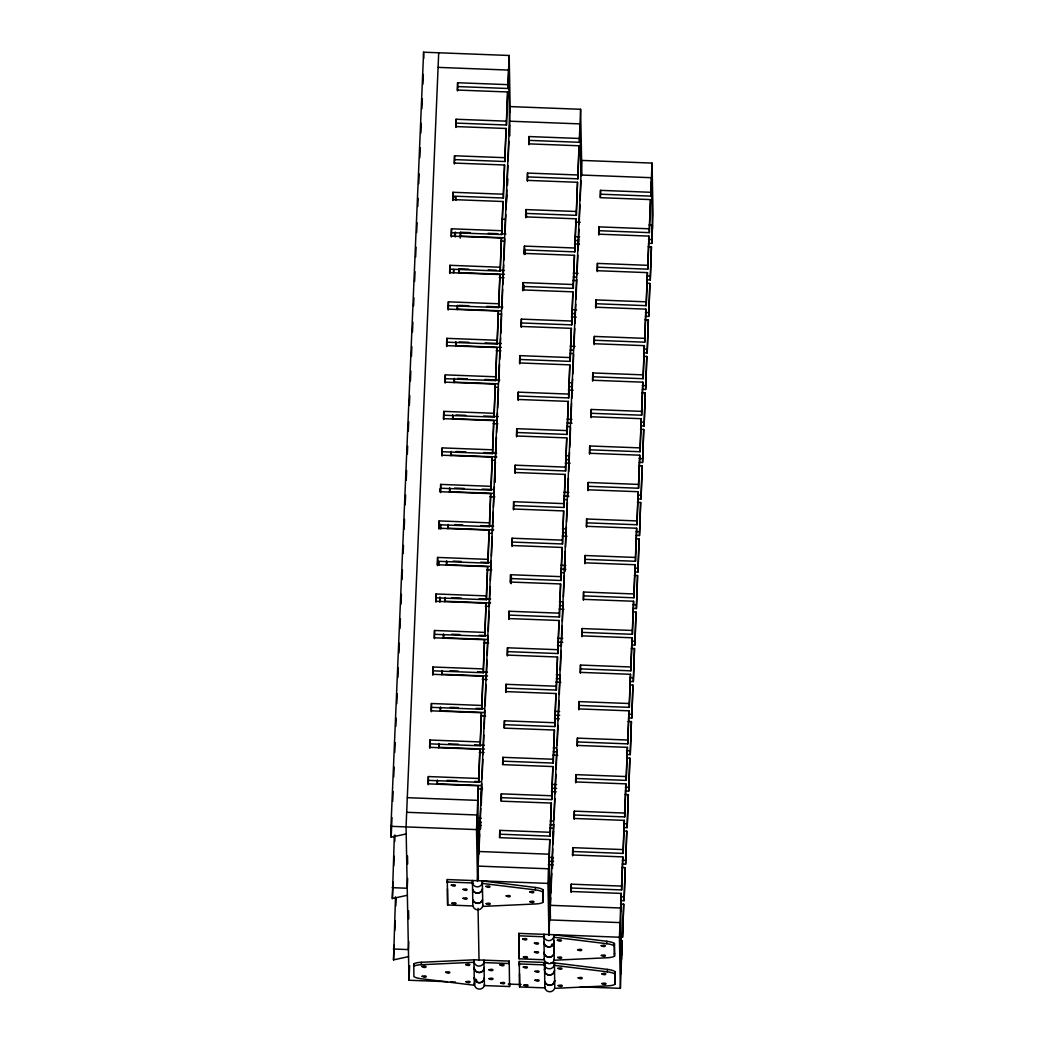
<?xml version="1.0" encoding="UTF-8"?>
<svg xmlns="http://www.w3.org/2000/svg" width="1044" height="1044" viewBox="0 0 1044 1044"><rect width="100%" height="100%" fill="white"/><g stroke="black" fill="none" stroke-linecap="round" stroke-linejoin="round"><path stroke-width="1.5" d="M453.435 272.81L453.54 269.587M454.531 235.735L454.623 232.512M455.576 200.265L455.667 197.042L452.652 196.924M480.579 829.027L480.762 822.581M481.284 804.846L481.806 787.111M523.475 290.023L523.618 285.182M524.519 254.553L524.662 249.712M525.654 215.86L525.745 212.637M552.446 868.334L552.785 857.046M553.163 844.152L553.542 831.246M406.194 833.934L391.174 837.184L390.965 826.326L423.603 52.2L509.172 55.476L510.255 111.969M391.174 837.184L391.996 817.635M392.688 801.335L393.092 791.548M393.718 776.88L394.123 767.105M394.749 752.437L395.154 742.662M395.846 726.363L396.185 718.22M396.811 703.552L397.216 693.764M397.908 677.478L398.312 667.69M398.938 653.022L399.343 643.248M399.969 628.579L400.374 618.805M401 604.137L401.405 594.349M402.031 579.694L402.436 569.907M403.128 553.607L403.467 545.464M404.158 529.164L404.576 519.39M405.189 504.722L405.607 494.947M406.22 480.279L406.638 470.492M407.317 454.192L407.669 446.049M408.282 431.381L408.7 421.606M409.378 405.307L409.796 395.532M410.409 380.864L410.827 371.077M411.44 356.409L411.858 346.634M412.471 331.966L412.889 322.191M413.581 305.892L413.92 297.749M414.612 281.449L415.016 271.675M415.642 257.007L416.047 247.219M416.673 232.551L417.078 222.777M417.77 206.477L418.109 198.334M418.735 183.666L419.14 173.891M419.832 157.592L420.236 147.804M420.862 133.136L421.267 123.362M421.893 108.693L422.298 98.919M422.924 84.251L423.329 74.476M407.369 895.269L392.348 898.532L394.332 835.513M392.348 898.532L393.04 882.232M393.718 865.933L394.136 856.158M394.749 841.49L395.023 834.965M408.556 956.617L393.523 959.88L395.519 896.861M393.523 959.88L394.149 945.211M394.762 930.543L395.18 920.756M395.793 906.101L396.133 897.944M438.702 52.774L406.064 826.9L409 980.264L447.445 981.725M407.656 878.461L407.238 888.248L392.139 887.661M408.765 941.44L408.413 949.583L393.314 949.009M409 980.264L409.626 965.661M413.789 963.912L413.685 966.339A11.941 3.028 2.4 0 1 421.202 964.721L473.963 962.268L474.067 959.827L421.293 962.281A11.941 3.028 2.4 0 0 413.789 963.912L413.881 976.571A11.941 3.028 2.4 0 0 421.463 978.776L474.394 985.262L474.498 982.835M428.353 776.553L428.418 780.377L478.752 782.308L478.674 778.472L428.353 776.553L428.04 783.848L478.374 785.78L477.826 804.219M429.893 740.026L429.958 743.863L480.292 745.794L480.214 741.958L429.893 740.026L429.58 747.334L479.914 749.253L478.752 782.308M431.433 703.512L431.498 707.349L481.832 709.281L481.754 705.444L431.433 703.512L431.12 710.82L481.454 712.739L480.292 745.794M432.973 666.999L433.038 670.835L483.372 672.754L483.294 668.93L432.973 666.999L432.66 674.307L482.994 676.225L481.832 709.281M434.513 630.485L434.578 634.321L484.912 636.24L484.834 632.416L434.513 630.485L434.2 637.793L484.533 639.711L483.372 672.754M436.053 593.971L436.118 597.807L486.452 599.726L486.373 595.889L436.053 593.971L435.739 601.279L486.073 603.197L484.912 636.24M437.593 557.431L437.658 561.267L487.992 563.186L487.913 559.362L437.593 557.431L437.279 564.739L487.613 566.657L486.452 599.726M439.132 520.917L439.198 524.754L489.532 526.672L489.453 522.848L439.132 520.917L438.819 528.225L489.153 530.143L487.992 563.186M440.672 484.403L440.738 488.24L491.072 490.158L490.993 486.321L440.672 484.403L440.359 491.711L490.693 493.629L489.532 526.672M442.212 447.889L442.278 451.726L492.611 453.644L492.533 449.807L442.212 447.889L441.899 455.197L492.233 457.115L491.072 490.158M443.752 411.375L443.817 415.212L494.151 417.13L494.073 413.293L443.752 411.375L443.439 418.67L493.773 420.601L492.611 453.644M445.292 374.861L445.357 378.698L495.691 380.616L495.613 376.78L445.292 374.861L444.979 382.156L495.313 384.088L494.151 417.13M446.832 338.347L446.897 342.171L497.231 344.102L497.153 340.266L446.832 338.347L446.519 345.642L496.853 347.574L495.691 380.616M448.372 301.833L448.437 305.657L498.771 307.588L498.693 303.752L448.372 301.833L448.059 309.128L498.393 311.06L497.231 344.102M449.912 265.307L449.977 269.143L500.311 271.075L500.233 267.238L449.912 265.307L449.599 272.615L499.932 274.533L498.771 307.588M451.452 228.793L451.517 232.629L501.851 234.561L501.772 230.724L451.452 228.793L451.138 236.101L501.472 238.019L500.311 271.075M452.992 192.279L453.057 196.115L503.391 198.034L503.312 194.21L452.992 192.279L452.678 199.587L503.012 201.505L501.851 234.561M454.531 155.765L454.597 159.601L504.931 161.52L504.852 157.696L454.531 155.765L454.218 163.073L504.552 164.991L503.391 198.034M456.071 119.251L456.137 123.088L506.471 125.006L506.392 121.169L456.071 119.251L455.758 126.559L506.092 128.477L504.931 161.52M457.611 82.737L457.677 86.574L508.01 88.492L507.932 84.655L457.611 82.737L457.298 90.045L507.632 91.963L506.471 125.006M428.236 784.762L428.418 780.377M429.776 748.248L429.958 743.863M431.316 711.734L431.498 707.349M432.855 675.22L433.038 670.835M434.395 638.706L434.578 634.321M435.935 602.192L436.118 597.807M437.475 565.652L437.658 561.267M439.015 529.138L439.198 524.754M440.555 492.624L440.738 488.24M442.095 456.111L442.278 451.726M443.635 419.584L443.817 415.212M445.175 383.07L445.357 378.698M446.715 346.556L446.897 342.171M448.254 310.042L448.437 305.657M449.794 273.528L449.977 269.143M451.334 237.014L451.517 232.629M452.874 200.5L453.057 196.115M454.414 163.986L454.597 159.601M455.954 127.472L456.137 123.088M457.494 90.959L457.677 86.574M421.202 964.721L421.293 962.281M440.046 597.246L439.837 602.114L439.746 597.259M453.735 272.667L453.866 269.417M455.236 236.962L455.445 232.094M437.188 784.396L437.384 780.012L437.449 783.848L481.284 785.519M438.728 747.882L438.924 743.498L438.989 747.334L484.455 749.07M440.281 711.342L440.464 706.958L440.529 710.794L484.364 712.478M441.821 674.829L442.003 670.444L442.069 674.28L487.535 676.016M443.361 638.315L443.543 633.93L443.609 637.767L487.444 639.437M444.901 601.801L445.083 597.416L445.149 601.253L490.615 602.988M446.44 565.287L446.623 560.902L446.688 564.739L490.523 566.409M447.98 528.773L448.163 524.388L448.228 528.225L493.695 529.961M449.52 492.259L449.703 487.874L449.768 491.711L493.603 493.381M451.06 455.732L451.243 451.36L451.308 455.184L496.774 456.933M452.6 419.218L452.783 414.846L452.848 418.67L496.683 420.354M454.14 382.704L454.323 378.319L454.388 382.156L498.223 383.84M455.68 346.19L455.863 341.806L455.928 345.642L501.394 347.378M457.22 309.676L457.402 305.292L457.468 309.128L501.303 310.799M458.76 273.163L458.942 268.778L459.008 272.615L504.474 274.35M460.234 238.11L460.482 232.264L470.218 232.642M472.475 880.523L472.815 905.957L447.641 904.991L447.302 879.557L547.969 883.407L548.961 935.333M447.641 904.991L447.484 888.757M477.513 881.253L476.521 829.589L478.374 785.78M478.674 778.472L479.914 749.253M480.214 741.958L481.454 712.739M481.754 705.444L482.994 676.225M483.294 668.93L484.533 639.711M484.834 632.416L486.073 603.197M486.373 595.889L487.613 566.657M487.913 559.362L489.153 530.143M489.453 522.848L490.693 493.629M490.993 486.321L492.233 457.115M492.533 449.807L493.773 420.601M494.073 413.293L495.313 384.088M495.613 376.78L496.853 347.574M497.153 340.266L498.393 311.06M498.693 303.752L499.932 274.533M500.233 267.238L501.472 238.019M501.772 230.724L503.012 201.505M503.312 194.21L504.552 164.991M504.852 157.696L506.092 128.477M506.392 121.169L507.632 91.963M507.932 84.655L509.172 55.476M508.01 88.492L508.624 73.915M477.499 880.718L510.151 106.592L580.608 109.281L581.873 174.779M478.883 853.718L479.705 834.195M479.979 827.748L480.801 808.265M480.932 805.028L481.832 783.77M482.028 778.889L482.863 759.366M483.059 754.486L483.881 734.976M484.155 728.464L484.912 710.572M485.121 705.692L486.008 684.551M486.217 679.67L487.039 660.16M487.248 655.28L488.07 635.757M488.279 630.876L489.101 611.353M489.31 606.473L490.132 586.963M490.406 580.451L491.228 560.941M491.437 556.061L492.259 536.538M492.455 531.657L493.277 512.147M493.486 507.267L494.347 486.935M494.556 482.067L495.404 461.722M495.548 458.473L496.435 437.319M496.644 432.438L497.466 412.928M497.675 408.047L498.497 388.525M498.771 382.026L499.528 364.134M499.737 359.253L500.624 338.099M500.833 333.219L501.655 313.709M501.851 308.828L502.686 289.305M502.882 284.425L503.704 264.915M503.913 260.034L504.8 238.893M505.009 234.013L505.831 214.49M506.04 209.609L506.875 189.943M507.071 185.219L507.893 165.605M508.102 160.815L508.924 141.266M509.198 134.793L509.602 125.032M482.367 883.407L482.458 880.966L535.402 887.465A11.941 3.028 2.4 0 1 542.984 889.671L543.076 902.329A11.941 3.028 2.4 0 1 535.559 903.96L482.798 906.414L482.367 883.407L535.298 889.893A11.941 3.028 2.4 0 1 542.88 892.098L543.076 902.329M483.959 962.581L483.959 960.167A5.037 4.868 -1.1 0 1 478.844 966.105A5.037 4.868 -1.1 0 1 474.237 959.788L509.224 961.106L509.563 986.541L484.403 985.588L483.959 962.581L509.12 963.534L509.224 961.106M499.789 830.358L499.867 834.195L550.201 836.114L550.123 832.29L499.789 830.358L499.489 837.666L549.81 839.585L549.274 858.024M501.329 793.845L501.407 797.681L551.741 799.6L551.663 795.776L501.329 793.845L501.029 801.153L551.349 803.071L550.201 836.114M502.869 757.331L502.947 761.167L553.281 763.086L553.203 759.249L502.869 757.331L502.569 764.639L552.889 766.557L551.741 799.6M504.409 720.817L504.487 724.653L554.821 726.572L554.742 722.735L504.409 720.817L504.108 728.125L554.429 730.043L553.281 763.086M505.948 684.303L506.027 688.14L556.361 690.058L556.282 686.221L505.948 684.303L505.648 691.598L555.969 693.529L554.821 726.572M507.488 647.789L507.567 651.626L557.901 653.544L557.822 649.707L507.488 647.789L507.188 655.084L557.509 657.015L556.361 690.058M509.028 611.249L509.107 615.086L559.44 617.004L559.362 613.167L509.028 611.249L508.728 618.557L559.062 620.475L557.901 653.544M510.568 574.735L510.647 578.572L560.98 580.49L560.902 576.653L510.568 574.735L510.268 582.03L560.602 583.961L559.44 617.004M512.108 538.221L512.186 542.058L562.52 543.976L562.442 540.139L512.108 538.221L511.808 545.516L562.142 547.447L560.98 580.49M513.648 501.707L513.726 505.531L564.06 507.462L563.982 503.626L513.648 501.707L513.348 509.002L563.682 510.934L562.52 543.976M515.188 465.193L515.266 469.017L565.6 470.948L565.522 467.112L515.188 465.193L514.888 472.488L565.222 474.42L564.06 507.462M516.728 428.666L516.806 432.503L567.14 434.434L567.062 430.598L516.728 428.666L516.428 435.974L566.761 437.893L565.6 470.948M518.268 392.152L518.346 395.989L568.68 397.921L568.602 394.084L518.268 392.152L517.968 399.461L568.301 401.379L567.14 434.434M519.808 355.639L519.886 359.475L570.22 361.394L570.141 357.57L519.808 355.639L519.507 362.947L569.828 364.865L568.68 397.921M521.347 319.125L521.426 322.961L571.76 324.88L571.681 321.056L521.347 319.125L521.047 326.433L571.368 328.351L570.22 361.394M522.887 282.611L522.966 286.447L573.3 288.366L573.221 284.529L522.887 282.611L522.587 289.919L572.908 291.837L571.76 324.88M524.427 246.097L524.506 249.934L574.839 251.852L574.761 248.015L524.427 246.097L524.127 253.405L574.448 255.323L573.3 288.366M525.967 209.583L526.046 213.42L576.379 215.338L576.301 211.501L525.967 209.583L525.667 216.878L575.988 218.809L574.839 251.852M527.507 173.069L527.585 176.906L577.919 178.824L577.841 174.987L527.507 173.069L527.207 180.364L577.528 182.295L576.379 215.338M529.047 136.555L529.125 140.379L579.459 142.31L579.381 138.474L529.047 136.555L528.747 143.85L579.068 145.782L577.919 178.824M499.75 837.118L499.867 834.195M501.277 800.604L501.407 797.681M502.817 764.091L502.947 761.167M504.356 727.577L504.487 724.653M505.844 692.511L506.027 688.14M507.384 655.997L507.567 651.626M508.924 619.47L509.107 615.086M510.464 582.943L510.647 578.572M512.004 546.43L512.186 542.058M513.544 509.916L513.726 505.531M515.083 473.402L515.266 469.017M516.623 436.888L516.806 432.503M518.163 400.374L518.346 395.989M519.703 363.86L519.886 359.475M521.243 327.346L521.426 322.961M522.783 290.832L522.966 286.447M524.323 254.318L524.506 249.934M525.863 217.791L526.046 213.42M527.403 181.278L527.585 176.906M528.943 144.764L529.125 140.379M511.195 583.713L511.469 577.215M523.579 289.971L523.788 285.103M525.08 254.266L525.289 249.399M509.563 986.541L509.668 984.114M543.911 934.341L544.25 959.775L519.09 958.81L518.751 933.375L619.418 937.225L620.397 988.342L580.36 986.815M519.09 958.81L518.751 933.375M554.273 962.855A5.037 4.868 -1.1 0 1 549.157 968.793A5.037 4.868 -1.1 0 1 544.55 962.477L544.798 987.885L519.625 986.932L519.286 961.485L547.8 962.607M519.625 986.932L519.52 973.765M535.298 889.893L535.402 887.465M542.88 892.098L542.984 889.671M547.969 883.407L549.81 839.585M550.123 832.29L551.349 803.071M551.663 795.776L552.889 766.557M553.203 759.249L554.429 730.043M554.742 722.735L555.969 693.529M556.282 686.221L557.509 657.015M557.822 649.707L559.062 620.475M559.362 613.167L560.602 583.961M560.902 576.653L562.142 547.447M562.442 540.139L563.682 510.934M563.982 503.626L565.222 474.42M565.522 467.112L566.761 437.893M567.062 430.598L568.301 401.379M568.602 394.084L569.828 364.865M570.141 357.57L571.368 328.351M571.681 321.056L572.908 291.837M573.221 284.529L574.448 255.323M574.761 248.015L575.988 218.809M576.301 211.501L577.528 182.295M577.841 174.987L579.068 145.782M579.381 138.474L580.608 109.281M579.459 142.31L580.072 127.72M548.948 934.524L581.599 160.411L652.056 163.099L653.035 214.216L651.808 243.409L648.559 243.291M550.253 909.154L550.736 897.762M550.945 892.92L551.767 873.371M551.963 868.582L552.798 848.968M552.994 844.231L553.816 824.577M554.025 819.697L554.925 798.543M555.121 793.662L555.943 774.152M556.152 769.271L556.974 749.749M557.183 744.868L558.005 725.358M558.214 720.477L559.036 700.955M559.31 694.456L560.132 674.933M560.341 670.052L561.163 650.529M561.372 645.649L562.194 626.139M562.39 621.258L563.225 601.736M563.421 596.855L564.321 575.714M564.517 570.833L565.339 551.323M565.522 547.239L566.37 526.92M566.579 522.039L567.401 502.516M567.61 497.636L568.432 478.126M568.706 471.614L569.528 452.104M569.737 447.223L570.559 427.701M570.768 422.82L571.59 403.31M571.799 398.43L572.621 378.907M572.817 374.026L573.639 354.503M573.913 348.004L574.748 328.482M574.944 323.601L575.766 304.091M575.975 299.21L576.797 279.688M577.006 274.807L577.828 255.297M578.924 229.158L578.037 250.416L578.885 239.193M579.133 224.382L579.955 204.807M580.164 199.991L580.986 180.468M553.803 937.225L553.907 934.785L606.838 941.283A11.941 3.028 2.4 0 1 614.433 943.489L614.524 956.147A11.941 3.028 2.4 0 1 607.008 957.766L554.247 960.219L553.803 937.225L606.734 943.711A11.941 3.028 2.4 0 1 614.329 945.916L614.524 956.147M553.933 943.606L554.038 941.179L554.233 951.397M554.442 962.907L607.386 969.393A11.941 3.028 2.4 0 1 614.968 971.599L615.06 984.257A11.941 3.028 2.4 0 1 607.543 985.888L554.782 988.342L554.442 962.907L551.036 962.725M571.238 884.177L571.316 888.013L621.637 889.932L621.572 886.095L571.238 884.177L570.924 891.485L621.258 893.403L620.723 911.843M572.778 847.663L572.856 851.499L623.177 853.418L623.111 849.581L572.778 847.663L572.464 854.958L622.798 856.889L621.637 889.932M574.317 811.149L574.396 814.986L624.717 816.904L624.651 813.067L574.317 811.149L574.004 818.444L624.338 820.375L623.177 853.418M575.857 774.635L575.936 778.459L626.256 780.39L626.191 776.553L575.857 774.635L575.544 781.93L625.878 783.861L624.717 816.904M577.397 738.121L577.476 741.945L627.796 743.876L627.731 740.039L577.397 738.121L577.084 745.416L627.418 747.347L626.256 780.39M578.937 701.594L579.015 705.431L629.336 707.362L629.271 703.525L578.937 701.594L578.624 708.902L628.958 710.82L627.796 743.876M580.477 665.067L580.555 668.891L630.876 670.822L630.811 666.986L580.477 665.067L580.164 672.362L630.498 674.293L629.336 707.362M582.017 628.553L582.095 632.377L632.416 634.308L632.351 630.472L582.017 628.553L581.704 635.848L632.038 637.78L630.876 670.822M583.557 592.026L583.635 595.863L633.956 597.794L633.891 593.958L583.557 592.026L583.244 599.334L633.577 601.253L632.416 634.308M585.097 555.512L585.175 559.349L635.496 561.28L635.431 557.444L585.097 555.512L584.784 562.82L635.117 564.739L633.956 597.794M586.637 518.998L586.715 522.835L637.036 524.754L636.971 520.93L586.637 518.998L586.323 526.307L636.657 528.225L635.496 561.28M588.177 482.485L588.255 486.321L638.576 488.24L638.51 484.416L588.177 482.485L587.863 489.793L638.197 491.711L637.036 524.754M589.716 445.971L589.795 449.807L640.116 451.726L640.05 447.889L589.716 445.971L589.403 453.279L639.737 455.197L638.576 488.24M591.256 409.457L591.335 413.293L641.655 415.212L641.59 411.375L591.256 409.457L590.943 416.765L641.277 418.683L640.116 451.726M592.796 372.943L592.875 376.78L643.195 378.698L643.13 374.861L592.796 372.943L592.483 380.238L642.817 382.169L641.655 415.212M594.336 336.429L594.414 340.266L644.735 342.184L644.67 338.347L594.336 336.429L594.023 343.724L644.357 345.655L643.195 378.698M595.876 299.915L595.954 303.739L646.275 305.67L646.21 301.833L595.876 299.915L595.563 307.21L645.897 309.141L644.735 342.184M597.416 263.401L597.494 267.225L647.815 269.156L647.75 265.32L597.416 263.401L597.103 270.696L647.437 272.628L646.275 305.67M598.956 226.874L599.034 230.711L649.355 232.642L649.29 228.806L598.956 226.874L598.643 234.182L648.976 236.101L647.815 269.156M600.496 190.36L600.574 194.197L650.895 196.128L650.83 192.292L600.496 190.36L600.183 197.668L650.516 199.587L649.355 232.642M571.12 892.398L571.316 888.013M572.66 855.871L572.856 851.499M574.2 819.357L574.396 814.986M575.74 782.843L575.936 778.459M577.28 746.329L577.476 741.945M578.82 709.816L579.015 705.431M580.373 673.276L580.555 668.891M581.913 636.762L582.095 632.377M583.452 600.248L583.635 595.863M584.992 563.734L585.175 559.349M586.532 527.22L586.715 522.835M588.072 490.706L588.255 486.321M589.612 454.192L589.795 449.807M591.139 417.678L591.335 413.293M592.679 381.151L592.875 376.78M594.219 344.637L594.414 340.266M595.759 308.124L595.954 303.739M597.298 271.61L597.494 267.225M598.838 235.096L599.034 230.711M600.444 197.12L600.574 194.197M606.734 943.711L606.838 941.283M615.06 984.257L614.864 974.039A11.941 3.028 2.4 0 0 607.282 971.833L607.386 969.393M614.329 945.916L614.433 943.489M614.864 974.039L614.968 971.599M619.418 937.225L621.258 893.403M621.572 886.095L622.798 856.889M623.111 849.581L624.338 820.375M624.651 813.067L625.878 783.861M626.191 776.553L627.418 747.347M627.731 740.039L628.958 710.82M629.271 703.525L630.498 674.293M630.811 666.986L632.038 637.78M632.351 630.472L633.577 601.253M633.891 593.958L635.117 564.739M635.431 557.444L636.657 528.225M636.971 520.93L638.197 491.711M638.51 484.416L639.737 455.197M640.05 447.889L641.277 418.683M641.59 411.375L642.817 382.169M643.13 374.861L644.357 345.655M644.67 338.347L645.897 309.141M646.21 301.833L647.437 272.628M647.75 265.32L648.976 236.101M649.29 228.806L650.516 199.587M650.83 192.292L652.056 163.099M650.895 196.128L651.521 181.539M621.558 955.299L622.172 940.683L620.397 988.342M623.712 904.169L622.55 937.225L623.712 904.169L620.462 904.052M620.841 900.581L624.09 900.711L625.252 867.655L622.002 867.538M622.381 864.067L625.63 864.184L626.791 831.141L623.542 831.024M623.92 827.553L627.17 827.67L628.331 794.628L625.082 794.51M625.46 791.039L628.71 791.156L629.871 758.114L626.622 757.983M627 754.525L630.25 754.642L631.411 721.574L628.162 721.456M628.54 717.985L631.79 718.102L632.951 685.06L629.702 684.942M630.08 681.471L633.33 681.588L634.491 648.546L631.242 648.415M631.62 644.957L634.869 645.075L636.031 612.032L632.781 611.901M633.16 608.443L636.409 608.561L637.571 575.518L634.321 575.388M634.7 571.916L637.949 572.047L639.111 539.004L635.861 538.874M636.24 535.402L639.489 535.533L640.651 502.49L637.401 502.36M637.78 498.888L641.029 499.019L642.191 465.963L638.941 465.846M639.319 462.375L642.569 462.505L643.73 429.449L640.481 429.332M640.859 425.861L644.109 425.991L645.27 392.935L642.021 392.818M642.399 389.347L645.649 389.464L646.81 356.422L643.561 356.304M643.939 352.833L647.189 352.95L648.35 319.908L645.101 319.79M645.479 316.319L648.729 316.436L649.89 283.394L646.641 283.263M647.019 279.805L650.268 279.923L651.43 246.88L648.18 246.749M651.808 243.409L652.343 224.995L649.146 224.865M624.09 900.711L625.252 867.655M625.63 864.184L626.791 831.141M627.17 827.67L628.331 794.628M628.71 791.156L629.871 758.114M630.25 754.642L631.411 721.574M631.79 718.102L632.951 685.06M633.33 681.588L634.491 648.546M634.869 645.075L636.031 612.032M636.409 608.561L637.571 575.518M637.949 572.047L639.111 539.004M639.489 535.533L640.651 502.49M641.029 499.019L642.191 465.963M642.569 462.505L643.73 429.449M644.109 425.991L645.27 392.935M645.649 389.464L646.81 356.422M647.189 352.95L648.35 319.908M648.729 316.436L649.89 283.394M650.268 279.923L651.43 246.88M506.327 202.927L506.836 194.954M507.449 185.375L507.854 178.994M553.894 942.784L553.933 941.858M438.088 67.377L508.558 70.079L509.811 135.798M509.537 121.195L579.994 123.897L580.999 175.823M580.973 175.014L651.443 177.702L652.422 228.832M501.812 219.24L505.022 219.357M575.479 222.059L580.281 222.242M488.083 233.321L497.818 233.686M501.068 233.817L505.935 234M574.774 236.636L579.642 236.818M648.494 239.454L651.73 239.572M504.382 237.771L460.548 236.101L460.482 232.264M574.852 240.472L578.102 240.59M500.755 241.125L504.004 241.242M574.474 243.931L579.342 244.126M460.561 268.843L468.678 269.156M488.161 269.9L496.278 270.213M499.528 270.331L504.396 270.513M573.234 273.15L578.102 273.332M646.954 275.968L650.19 276.086M573.313 276.986L576.562 277.104M499.215 277.639L504.095 277.821M572.934 280.458L576.171 280.575M459.021 305.357L468.769 305.735M486.621 306.414L502.856 307.027M571.694 309.663L576.562 309.846M645.414 312.482L648.65 312.6M571.773 313.5L575.022 313.618M497.675 314.153L500.924 314.27M571.394 316.971L576.262 317.154M459.099 341.936L468.847 342.301M485.082 342.928L501.316 343.554M570.154 346.177L575.022 346.36M643.874 348.996L647.11 349.127M570.233 350.014L573.482 350.132M496.135 350.667L501.016 350.849M569.854 353.485L573.091 353.603M457.559 378.45L467.307 378.828M485.16 379.507L499.776 380.068M568.615 382.691L571.864 382.822M642.334 385.51L645.57 385.641M568.693 386.528L571.942 386.658M494.595 387.18L497.844 387.311M568.314 389.999L573.182 390.182M456.019 414.964L465.768 415.342M483.62 416.021L498.236 416.582M567.075 419.205L571.942 419.401M640.794 422.024L644.031 422.154M567.153 423.042L572.021 423.225M493.055 423.694L497.936 423.877M566.775 426.513L570.011 426.644M456.111 451.543L465.846 451.908M483.711 452.6L496.696 453.096M565.535 455.719L568.784 455.85M639.254 458.538L642.491 458.668M565.613 459.556L568.863 459.686M491.515 460.208L494.765 460.339M565.235 463.027L570.102 463.21M454.571 488.057L464.306 488.435M482.171 489.114L493.538 489.545M563.995 492.246L568.863 492.429M637.714 495.052L640.951 495.182M564.073 496.07L568.941 496.265M489.975 496.722L494.856 496.918M563.695 499.541L566.931 499.671M454.649 524.636L462.766 524.949M480.632 525.628L493.616 526.124M562.455 528.76L565.704 528.877M636.174 531.579L639.411 531.696M562.533 532.584L565.783 532.714M488.435 533.236L491.685 533.367M562.155 536.055L567.022 536.251M453.109 561.15L461.226 561.463M480.71 562.207L490.458 562.572M560.915 565.274L565.783 565.457M634.635 568.093L637.871 568.21M560.993 569.111L565.861 569.293M486.896 569.75L491.776 569.946M560.615 572.569L563.851 572.699M451.569 597.664L461.317 598.042M479.17 598.721L490.536 599.152M559.375 601.788L562.625 601.905M633.095 604.606L636.331 604.724M559.453 605.624L562.703 605.742M485.356 606.277L488.605 606.394M559.075 609.083L563.943 609.278M451.661 634.243L459.778 634.556M479.261 635.3L487.378 635.613M557.835 638.302L562.703 638.484M631.555 641.12L634.791 641.238M557.914 642.138L562.781 642.321M483.816 642.791L488.696 642.973M557.535 645.61L560.772 645.727M450.121 670.757L458.238 671.07M477.721 671.814L487.457 672.179M556.295 674.816L559.545 674.946M630.015 677.634L633.251 677.752M556.374 678.652L559.623 678.77M482.276 679.305L487.156 679.487M555.995 682.124L560.863 682.306M450.199 707.336L458.316 707.649M476.181 708.328L484.299 708.641M554.755 711.329L559.623 711.512M628.475 714.148L631.711 714.279M554.834 715.166L559.701 715.349M480.736 715.819L485.617 716.001M554.455 718.637L559.323 718.82M448.659 743.876L458.407 744.241M474.642 744.868L484.377 745.233M553.216 747.869L556.465 747.987M626.922 750.688L630.171 750.806M553.294 751.706L556.543 751.824M479.196 752.359L484.077 752.541M552.915 755.177L557.783 755.36M447.119 780.39L456.867 780.755M474.72 781.447L481.219 781.695M551.676 784.383L556.543 784.566M625.382 787.202L628.632 787.32M551.754 788.22L556.622 788.403M477.656 788.872L482.537 789.055M551.376 791.691L556.243 791.874M407.291 797.681L477.76 800.383L478.791 854.057M406.677 812.297L477.134 814.986L478.374 879.087M478.048 818.144L481.297 818.274M550.136 820.897L553.385 821.028M623.842 823.716L627.092 823.846M478.126 821.98L481.375 822.098M550.214 824.734L553.464 824.851M477.747 825.452L480.997 825.569M549.836 828.205L553.072 828.323M390.965 826.326L476.521 829.589M478.739 851.499L549.196 854.201L550.436 918.589M548.596 857.411L553.464 857.607M622.302 860.23L625.552 860.36M548.674 861.248L553.542 861.43M548.296 864.719L553.163 864.902M478.126 866.102L548.583 868.804L549.575 920.73M447.197 881.997L472.371 882.95M620.762 896.744L624.012 896.874M550.175 905.318L620.645 908.006L621.624 959.136M549.562 919.921L620.032 922.609L621.01 973.739M518.646 935.802L543.82 936.768M519.194 963.925L544.355 964.891L544.459 962.451L544.681 968.871M450.643 981.856L455.445 982.039M508.297 984.061L521.1 984.544M554.351 965.335L607.282 971.833M484.39 978.045A5.037 4.868 -1.1 0 1 479.157 982.717A4.972 4.802 -1.1 0 1 474.407 977.602L474.381 978.058M564.83 563.473L564.987 571.525M526.372 212.323L526.463 217.035M519.286 961.485L519.377 966.091M495.026 470.713L495.248 482.119M478.035 908.306L479.039 960.349M472.501 882.115L472.658 885.338M473.963 962.268L474.394 985.262M455.667 197.042L455.732 200.187M440.059 488.696L440.111 491.933M440.738 524.31L440.829 529.164M447.302 879.557L447.367 882.624M439.067 561.646L439.119 564.882M423.603 52.2L423.72 58.412M407.512 855.884L407.669 863.949M408.569 910.773L408.726 918.837M474.133 967.436A5.037 4.868 -1.1 0 0 478.961 972.499A5.037 4.868 -1.1 0 0 484.194 967.827A4.972 4.802 -1.1 0 1 474.328 968.623M474.328 977.667A5.037 4.868 -1.1 0 0 479.157 982.717A4.972 4.802 -1.1 0 0 484.325 977.98M484.52 984.44A5.037 4.868 -1.1 0 1 478.622 989.046A5.037 4.868 -1.1 0 1 474.681 982.795M476.586 980.329A3.771 3.641 -1.1 0 1 476.025 979.546M476.651 980.212A3.693 3.576 -1.1 0 1 476.09 979.455M543.18 899.889A11.941 3.028 2.4 0 1 542.475 900.293M482.85 905.187A5.037 4.868 -1.1 0 1 472.906 906.075M482.511 900.058A5.037 4.868 -1.1 0 1 472.788 899.68M482.537 888.574A5.037 4.868 -1.1 0 1 472.593 889.462M482.289 880.927A5.037 4.868 -1.1 0 1 477.173 886.865A5.037 4.868 -1.1 0 1 472.567 880.549M482.25 889.749A4.972 4.802 -1.1 0 1 472.658 889.384M482.445 899.967A4.972 4.802 -1.1 0 1 472.854 899.602M614.629 953.707A11.941 3.028 2.4 0 1 614.303 953.916M554.299 959.005A5.037 4.868 -1.1 0 1 549.066 963.677A5.037 4.868 -1.1 0 1 544.237 958.627M554.181 952.611A5.037 4.868 -1.1 0 1 548.935 957.296A5.037 4.868 -1.1 0 1 544.107 952.232A4.972 4.802 -1.1 0 0 548.948 957.152A4.972 4.802 -1.1 0 0 554.103 952.546M553.868 941.127A5.037 4.868 -1.1 0 1 549.405 947.052A5.037 4.868 -1.1 0 1 543.911 942.014M553.738 934.732A5.037 4.868 -1.1 0 1 548.622 940.683A5.037 4.868 -1.1 0 1 544.015 934.367M552.067 944.037A3.693 3.576 -1.1 0 1 551.454 944.755M553.907 942.327A4.972 4.802 -1.1 0 1 544.107 943.189M615.164 981.83A11.941 3.028 2.4 0 1 614.459 982.234M554.612 988.381A5.037 4.868 -1.1 0 1 544.772 986.737M554.716 980.734A5.037 4.868 -1.1 0 1 544.772 981.621M554.521 970.515A5.037 4.868 -1.1 0 1 544.577 971.39M545.229 967.71A5.037 4.868 -1.1 0 0 544.459 970.124A4.972 4.802 -1.1 0 1 545.294 967.684M554.233 971.677A4.972 4.802 -1.1 0 1 544.642 971.311M554.651 980.668A4.972 4.802 -1.1 0 1 544.837 981.53M451.321 885.181C455.745 888.092 457.742 883.315 451.321 885.181M451.935 903.191C456.372 906.114 458.368 901.337 451.935 903.191M421.998 966.535C426.435 969.445 428.431 964.669 421.998 966.535M462.988 889.41C467.412 892.32 469.408 887.544 462.988 889.41M422.141 976.31C426.565 979.233 428.562 974.457 422.141 976.31M463.04 898.297C467.464 901.207 469.461 896.431 463.04 898.297M485.904 886.421C490.341 889.331 492.337 884.555 485.904 886.421M445.723 972.238C450.16 975.161 452.156 970.385 445.723 972.238M486.178 903.608C490.615 906.518 492.611 901.742 486.178 903.608M465.715 964.552C470.139 967.462 472.136 962.685 465.715 964.552M506.17 895.909C510.607 898.832 512.604 894.055 506.17 895.909M465.989 981.738C470.413 984.649 472.41 979.872 465.989 981.738M488.866 969.732C493.29 972.643 495.287 967.866 488.866 969.732M529.752 891.837C534.189 894.76 536.185 889.984 529.752 891.837M488.918 978.619C493.342 981.53 495.339 976.753 488.918 978.619M529.895 901.624C534.319 904.535 536.316 899.758 529.895 901.624M499.959 964.826C504.396 967.736 506.392 962.959 499.959 964.826M522.757 939C527.194 941.91 529.191 937.134 522.757 939M500.585 982.835C505.022 985.758 507.019 980.969 500.585 982.835M523.383 957.009C527.82 959.919 529.817 955.143 523.383 957.009M534.424 943.215C538.861 946.138 540.857 941.349 534.424 943.215M523.305 967.109C527.729 970.033 529.726 965.256 523.305 967.109M534.476 952.102C538.913 955.025 540.909 950.236 534.476 952.102M523.931 985.131C528.355 988.042 530.352 983.265 523.931 985.131M534.972 971.338C539.396 974.248 541.392 969.471 534.972 971.338M535.024 980.225C539.448 983.135 541.444 978.359 535.024 980.225M557.352 940.226C561.789 943.15 563.786 938.373 557.352 940.226M557.626 957.426C562.063 960.336 564.06 955.56 557.626 957.426M557.887 968.349C562.324 971.259 564.321 966.483 557.887 968.349M558.175 985.536C562.599 988.459 564.595 983.67 558.175 985.536M577.619 949.727C582.043 952.637 584.04 947.861 577.619 949.727M578.154 977.85C582.591 980.76 584.588 975.983 578.154 977.85M601.2 945.655C605.637 948.565 607.634 943.789 601.2 945.655M601.331 955.43C605.768 958.353 607.765 953.577 601.331 955.43M601.736 973.778C606.173 976.688 608.169 971.912 601.736 973.778M601.879 983.552C606.303 986.463 608.3 981.686 601.879 983.552"/></g></svg>
